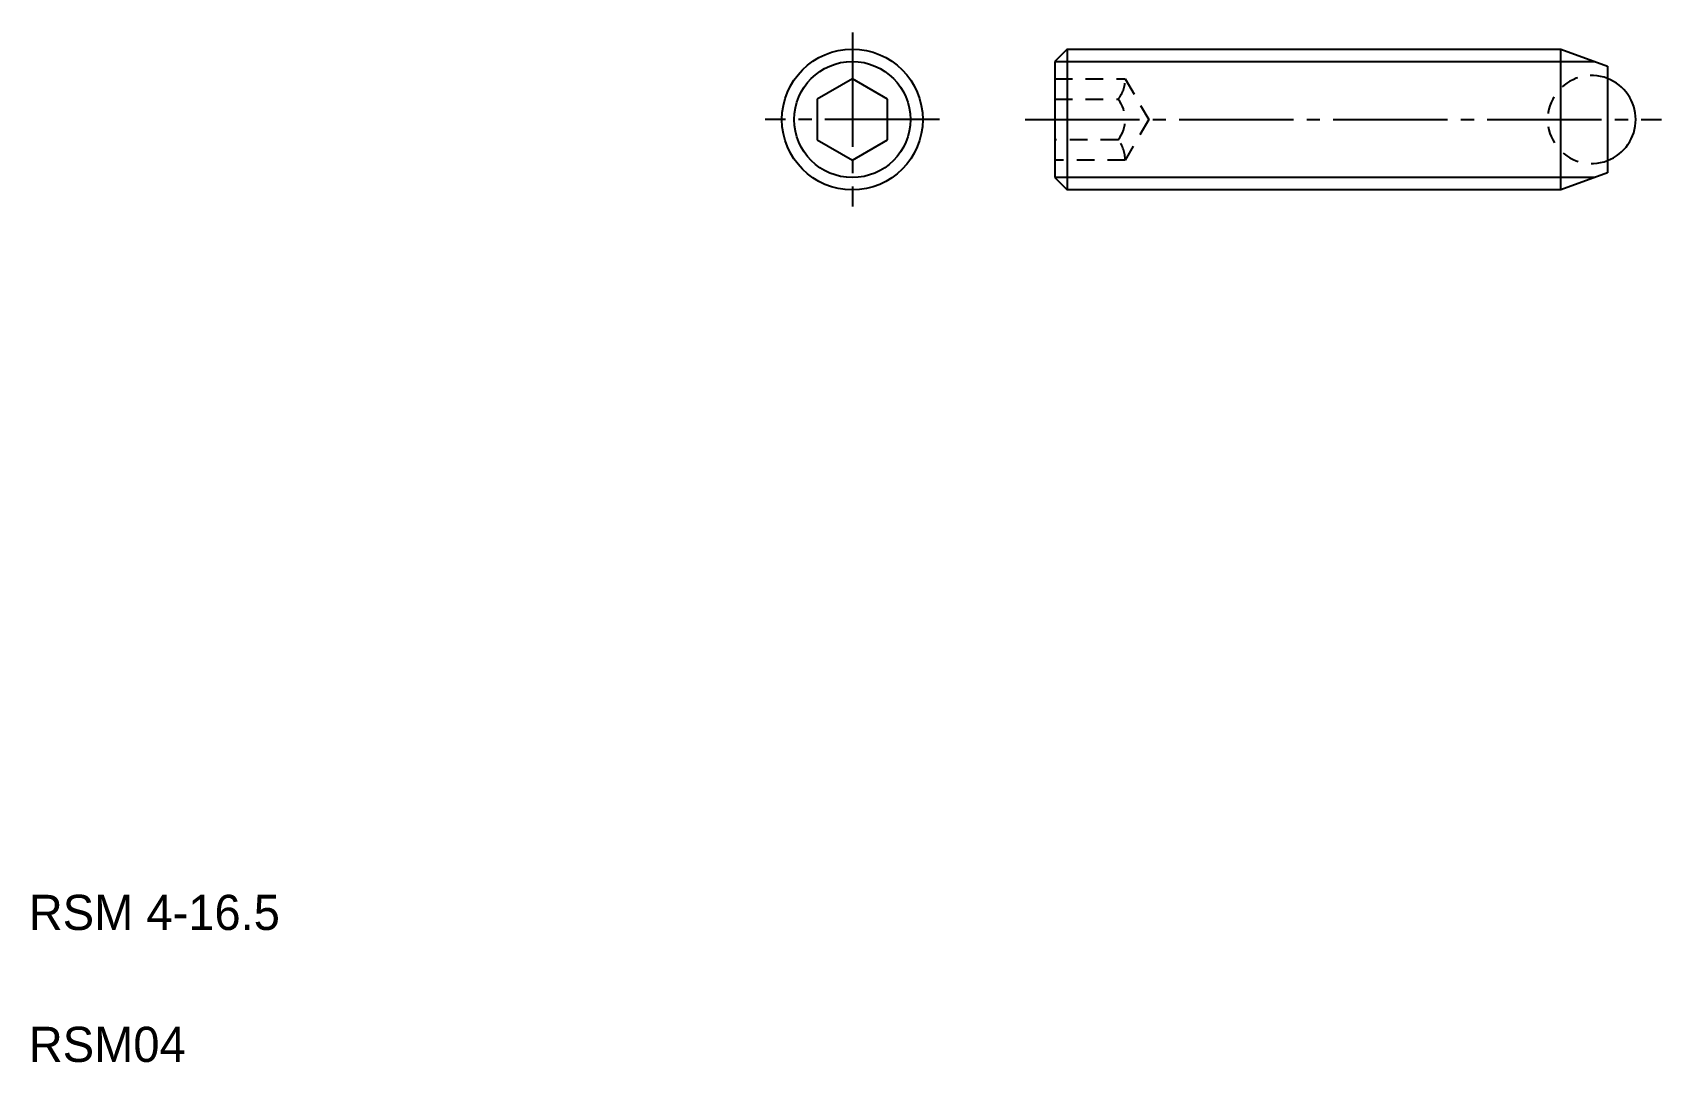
# Model space of a CAD drawing. Extents: x 2.6 to 48.9, y 2.5 to 31.8.
import ezdxf

# ---------------------------------------------------------------- set-up
doc = ezdxf.new("R2010")
doc.units = 0
doc.header["$LTSCALE"] = 0.25
doc.linetypes.add('CENTER', pattern=[17.5, 13, -1.5, 1.5, -1.5])
doc.linetypes.add('DASHED', pattern=[3.5, 2, -1.5])
doc.layers.get('0').update_dxf_attribs({"linetype": 'CONTINUOUS'})
doc.layers.add('CENTER', color=1, linetype='CENTER')

msp = doc.modelspace()

# ---------------------------------------------------------------- linework, layer by layer
for p, q in [((31.993, 31.283), (31.643, 30.933)), ((31.993, 31.283), (46.019, 31.283)), ((31.993, 31.283), (31.993, 27.283)), ((46.019, 27.283), (46.019, 31.283)), ((46.019, 31.283), (47.343, 30.801)), ((31.643, 30.933), (31.643, 27.633)), ((47.343, 30.801), (47.343, 27.765)), ((25.893, 30.437), (24.893, 29.86)), ((26.893, 29.86), (25.893, 30.437)), ((24.893, 29.86), (24.893, 28.705)), ((26.893, 28.705), (26.893, 29.86)), ((46.019, 29.283), (46.019, 29.283)), ((24.893, 28.705), (25.893, 28.128)), ((25.893, 28.128), (26.893, 28.705)), ((46.019, 28.283), (46.019, 28.283)), ((47.343, 27.765), (46.019, 27.283)), ((31.643, 27.633), (31.993, 27.283)), ((46.019, 27.283), (31.993, 27.283))]:
    msp.add_line(p, q)
at = {"color": 3}
for p, q in [((31.643, 30.933), (46.981, 30.933)), ((46.981, 27.633), (31.643, 27.633))]:
    msp.add_line(p, q, dxfattribs=at)
at = {"color": 3, "linetype": 'DASHED'}
for p, q in [((31.643, 30.437), (33.643, 30.437)), ((33.643, 30.437), (34.31, 29.283)), ((31.643, 29.86), (33.443, 29.86)), ((34.31, 29.283), (33.643, 28.128)), ((33.443, 28.705), (31.643, 28.705)), ((33.643, 28.128), (31.643, 28.128))]:
    msp.add_line(p, q, dxfattribs=at)
msp.add_circle((25.893, 29.283), 2)
at = {"color": 3}
msp.add_circle((25.893, 29.283), 1.65, dxfattribs=at)
at = {"color": 3, "linetype": 'DASHED'}
for centre, radius, start, end in [((32.713, 30.436), 0.93, 321.7156, 0.0712), ((46.893, 29.283), 1.25, 68.8998, 291.1002), ((32.71, 29.283), 0.933, 321.7868, 38.2132), ((32.713, 28.129), 0.93, 359.9288, 38.2844)]:
    msp.add_arc(centre, radius, start, end, dxfattribs=at)
msp.add_arc((46.893, 29.283), 1.25, 291.1002, 68.8998)
at = {"layer": 'CENTER', "color": 1, "linetype": 'CENTER'}
for p, q in [((25.893, 31.755), (25.893, 26.811)), ((28.365, 29.283), (23.421, 29.283)), ((30.8, 29.283), (48.873, 29.283))]:
    msp.add_line(p, q, dxfattribs=at)

# ---------------------------------------------------------------- texts
for s, p in [('RSM 4-16.5', (2.5, 6.25)), ('RSM04', (2.5, 2.5))]:
    msp.add_text(s, height=1).set_placement(p)

doc.saveas('drawing.dxf')
